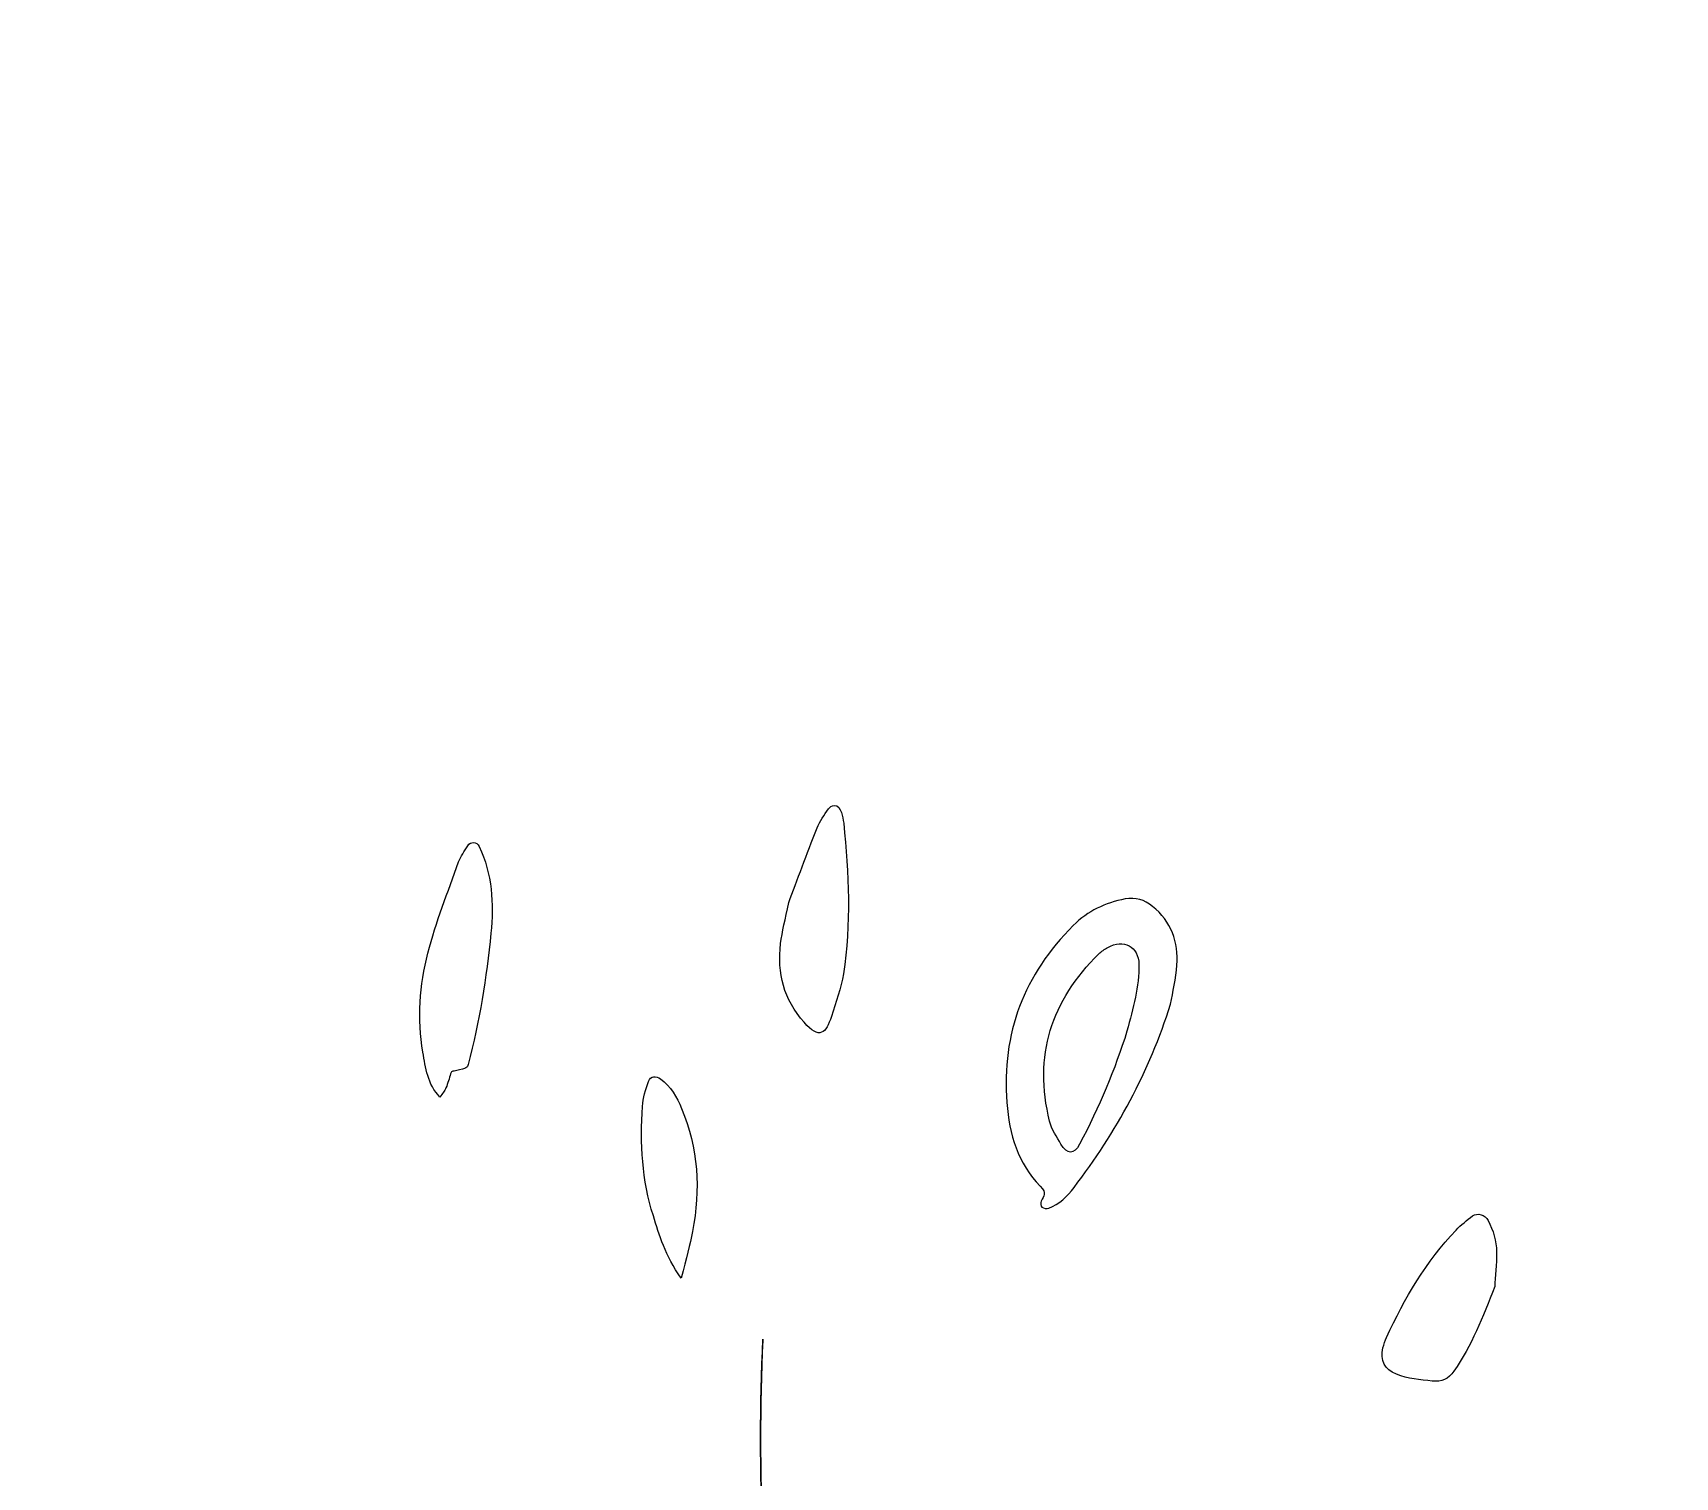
# Model space of a CAD drawing. Header units: centimetres. Extents: x -5.1 to 5.1, y -7 to 7.5.
# Drawn here: x 2.515 to 3.82, y -4.721 to -3.574 of the extents above; entities that cross this region are included whole.
import ezdxf

# ---------------------------------------------------------------- set-up
doc = ezdxf.new("R2010")
doc.units = ezdxf.units.CM
doc.header["$MEASUREMENT"] = 0
doc.layers.add('layer 1', color=7, linetype='Continuous')

msp = doc.modelspace()

# ---------------------------------------------------------------- linework, layer by layer
at = {"layer": 'layer 1', "color": 7}
msp.add_open_spline([(-5.12596, -6.96446), (-5.12596, -6.96446), (5.12594, -6.96446), (5.12594, -6.96446), (5.12594, -6.96446), (5.12594, -6.96446), (5.12594, 7.53467), (5.12594, 7.53467), (5.12594, 7.53467), (5.12594, 7.53467), (-5.12596, 7.53467), (-5.12596, 7.53467), (-5.12596, 7.53467), (-5.12596, 7.53467), (-5.12596, -6.96446), (-5.12596, -6.96446)], degree=3, knots=[0, 0, 0, 0, 0.2, 0.2, 0.2, 0.2, 0.4, 0.4, 0.4, 0.4, 0.6, 0.6, 0.6, 0.6, 1, 1, 1, 1], dxfattribs=at)
at = {"layer": 'layer 1', "color": 17}
for points, knots in [([(3.12798, -4.35984), (3.1405, -4.37395), (3.14544, -4.36855), (3.14974, -4.35511), (3.14974, -4.35511), (3.15331, -4.34393), (3.1574, -4.33285), (3.15927, -4.32135), (3.15927, -4.32135), (3.16565, -4.28156), (3.1634, -4.24159), (3.15952, -4.20169), (3.15952, -4.20169), (3.15923, -4.19876), (3.15849, -4.1959), (3.15765, -4.19308), (3.15765, -4.19308), (3.15676, -4.19026), (3.15521, -4.18744), (3.15186, -4.18751), (3.15186, -4.18751), (3.15027, -4.18758), (3.14826, -4.18896), (3.14734, -4.1903), (3.14734, -4.1903), (3.1441, -4.1952), (3.1405, -4.19993), (3.13835, -4.20536), (3.13835, -4.20536), (3.13016, -4.22624), (3.1224, -4.2473), (3.11581, -4.26473), (3.11581, -4.26473), (3.11313, -4.27817), (3.11059, -4.2877), (3.10942, -4.29733), (3.10942, -4.29733), (3.10653, -4.32072), (3.11196, -4.34178), (3.12798, -4.35984)], [0, 0, 0, 0, 0.0909091, 0.0909091, 0.0909091, 0.0909091, 0.1818182, 0.1818182, 0.1818182, 0.1818182, 0.2727273, 0.2727273, 0.2727273, 0.2727273, 0.3636364, 0.3636364, 0.3636364, 0.3636364, 0.4545455, 0.4545455, 0.4545455, 0.4545455, 0.5454545, 0.5454545, 0.5454545, 0.5454545, 0.6363636, 0.6363636, 0.6363636, 0.6363636, 0.7272727, 0.7272727, 0.7272727, 0.7272727, 0.8181818, 0.8181818, 0.8181818, 0.8181818, 1, 1, 1, 1]), ([(2.83856, -4.41932), (2.84053, -4.41639), (2.84233, -4.41431), (2.84339, -4.41188), (2.84339, -4.41188), (2.84491, -4.40831), (2.84593, -4.4045), (2.84702, -4.40073), (2.84702, -4.40073), (2.84787, -4.39808), (2.84946, -4.39886), (2.85105, -4.39847), (2.85105, -4.39847), (2.86029, -4.39625), (2.86018, -4.396), (2.86089, -4.39332), (2.86089, -4.39332), (2.87013, -4.35917), (2.87549, -4.32428), (2.87909, -4.28914), (2.87909, -4.28914), (2.88146, -4.26558), (2.88019, -4.24215), (2.86978, -4.22014), (2.86978, -4.22014), (2.86791, -4.21619), (2.86294, -4.21594), (2.86068, -4.21961), (2.86068, -4.21961), (2.85814, -4.22381), (2.85503, -4.22783), (2.85345, -4.23238), (2.85345, -4.23238), (2.84494, -4.25641), (2.83531, -4.28018), (2.829, -4.30477), (2.829, -4.30477), (2.82237, -4.33049), (2.82074, -4.35705), (2.82505, -4.38355), (2.82505, -4.38355), (2.82713, -4.39604), (2.82865, -4.40881), (2.83856, -4.41932)], [0, 0, 0, 0, 0.0833333, 0.0833333, 0.0833333, 0.0833333, 0.1666667, 0.1666667, 0.1666667, 0.1666667, 0.25, 0.25, 0.25, 0.25, 0.3333333, 0.3333333, 0.3333333, 0.3333333, 0.4166667, 0.4166667, 0.4166667, 0.4166667, 0.5, 0.5, 0.5, 0.5, 0.5833333, 0.5833333, 0.5833333, 0.5833333, 0.6666667, 0.6666667, 0.6666667, 0.6666667, 0.75, 0.75, 0.75, 0.75, 0.8333333, 0.8333333, 0.8333333, 0.8333333, 1, 1, 1, 1]), ([(3.28923, -4.42369), (3.28503, -4.36841), (3.30295, -4.32181), (3.34204, -4.28286), (3.34204, -4.28286), (3.35354, -4.27136), (3.3673, -4.26494), (3.38318, -4.26184), (3.38318, -4.26184), (3.39168, -4.26018), (3.39852, -4.26262), (3.40498, -4.2677), (3.40498, -4.2677), (3.42015, -4.27969), (3.42547, -4.29613), (3.42442, -4.31451), (3.42442, -4.31451), (3.42378, -4.32523), (3.42099, -4.33578), (3.41941, -4.34531), (3.41941, -4.34531), (3.40237, -4.39932), (3.37612, -4.44708), (3.34264, -4.49107), (3.34264, -4.49107), (3.33732, -4.49813), (3.33107, -4.50448), (3.32246, -4.50755), (3.32246, -4.50755), (3.32091, -4.50815), (3.31841, -4.50769), (3.3171, -4.5067), (3.3171, -4.5067), (3.31611, -4.506), (3.31583, -4.50317), (3.31647, -4.50194), (3.31647, -4.50194), (3.31872, -4.49778), (3.32119, -4.49562), (3.31583, -4.49016), (3.31583, -4.49016), (3.29812, -4.47199), (3.29117, -4.44888), (3.28923, -4.42369)], [0, 0, 0, 0, 0.0833333, 0.0833333, 0.0833333, 0.0833333, 0.1666667, 0.1666667, 0.1666667, 0.1666667, 0.25, 0.25, 0.25, 0.25, 0.3333333, 0.3333333, 0.3333333, 0.3333333, 0.4166667, 0.4166667, 0.4166667, 0.4166667, 0.5, 0.5, 0.5, 0.5, 0.5833333, 0.5833333, 0.5833333, 0.5833333, 0.6666667, 0.6666667, 0.6666667, 0.6666667, 0.75, 0.75, 0.75, 0.75, 0.8333333, 0.8333333, 0.8333333, 0.8333333, 1, 1, 1, 1]), ([(3.32324, -4.43851), (3.32483, -4.44497), (3.32885, -4.45086), (3.33224, -4.45671), (3.33224, -4.45671), (3.33714, -4.465), (3.34268, -4.46507), (3.34705, -4.45675), (3.34705, -4.45675), (3.3625, -4.42736), (3.37538, -4.39695), (3.38466, -4.36697), (3.38466, -4.36697), (3.38984, -4.34834), (3.39432, -4.33134), (3.39418, -4.31366), (3.39418, -4.31366), (3.39404, -4.29973), (3.3818, -4.29345), (3.36942, -4.3004), (3.36942, -4.3004), (3.36691, -4.30181), (3.36434, -4.30347), (3.36229, -4.30548), (3.36229, -4.30548), (3.32447, -4.34248), (3.31036, -4.38669), (3.32324, -4.43851)], [0, 0, 0, 0, 0.125, 0.125, 0.125, 0.125, 0.25, 0.25, 0.25, 0.25, 0.375, 0.375, 0.375, 0.375, 0.5, 0.5, 0.5, 0.5, 0.625, 0.625, 0.625, 0.625, 0.75, 0.75, 0.75, 0.75, 1, 1, 1, 1]), ([(3.00821, -4.51358), (3.01308, -4.52896), (3.01745, -4.54494), (3.03033, -4.56318), (3.03033, -4.56318), (3.03439, -4.54681), (3.03745, -4.53651), (3.03939, -4.52603), (3.03939, -4.52603), (3.04574, -4.49263), (3.04395, -4.45996), (3.03065, -4.42835), (3.03065, -4.42835), (3.0268, -4.41918), (3.02218, -4.41064), (3.01389, -4.40482), (3.01389, -4.40482), (3.01033, -4.40232), (3.00599, -4.40228), (3.0044, -4.40687), (3.0044, -4.40687), (3.00211, -4.41322), (2.99985, -4.41995), (2.99953, -4.42662), (2.99953, -4.42662), (2.9977, -4.45604), (2.99921, -4.48539), (3.00821, -4.51358)], [0, 0, 0, 0, 0.125, 0.125, 0.125, 0.125, 0.25, 0.25, 0.25, 0.25, 0.375, 0.375, 0.375, 0.375, 0.5, 0.5, 0.5, 0.5, 0.625, 0.625, 0.625, 0.625, 0.75, 0.75, 0.75, 0.75, 1, 1, 1, 1]), ([(3.59883, -4.63952), (3.608, -4.6433), (3.6177, -4.6439), (3.6274, -4.64496), (3.6274, -4.64496), (3.63499, -4.64573), (3.6401, -4.64347), (3.64458, -4.63705), (3.64458, -4.63705), (3.6587, -4.61687), (3.66744, -4.59426), (3.67704, -4.56988), (3.67704, -4.56988), (3.67746, -4.56188), (3.67849, -4.55218), (3.67849, -4.54247), (3.67849, -4.54247), (3.67852, -4.53362), (3.67581, -4.52522), (3.67171, -4.51732), (3.67171, -4.51732), (3.66942, -4.51291), (3.66325, -4.51083), (3.65944, -4.51369), (3.65944, -4.51369), (3.65482, -4.51711), (3.65023, -4.52081), (3.64631, -4.52498), (3.64631, -4.52498), (3.62254, -4.54988), (3.60536, -4.57916), (3.59096, -4.61024), (3.59096, -4.61024), (3.58976, -4.61285), (3.58888, -4.61571), (3.58821, -4.61853), (3.58821, -4.61853), (3.58588, -4.62852), (3.58962, -4.63582), (3.59883, -4.63952)], [0, 0, 0, 0, 0.0909091, 0.0909091, 0.0909091, 0.0909091, 0.1818182, 0.1818182, 0.1818182, 0.1818182, 0.2727273, 0.2727273, 0.2727273, 0.2727273, 0.3636364, 0.3636364, 0.3636364, 0.3636364, 0.4545455, 0.4545455, 0.4545455, 0.4545455, 0.5454545, 0.5454545, 0.5454545, 0.5454545, 0.6363636, 0.6363636, 0.6363636, 0.6363636, 0.7272727, 0.7272727, 0.7272727, 0.7272727, 0.8181818, 0.8181818, 0.8181818, 0.8181818, 1, 1, 1, 1]), ([(3.09545, -4.76956), (3.09288, -4.71699), (3.09281, -4.66461), (3.09527, -4.61243), (3.09527, -4.61243), (3.09531, -4.61215), (3.09527, -4.61187), (3.09531, -4.61162), (3.09531, -4.61162), (3.09277, -4.66408), (3.09288, -4.71671), (3.09545, -4.76956)], [0, 0, 0, 0, 0.25, 0.25, 0.25, 0.25, 0.5, 0.5, 0.5, 0.5, 1, 1, 1, 1])]:
    msp.add_open_spline(points, degree=3, knots=knots, dxfattribs=at)

doc.saveas('drawing.dxf')
